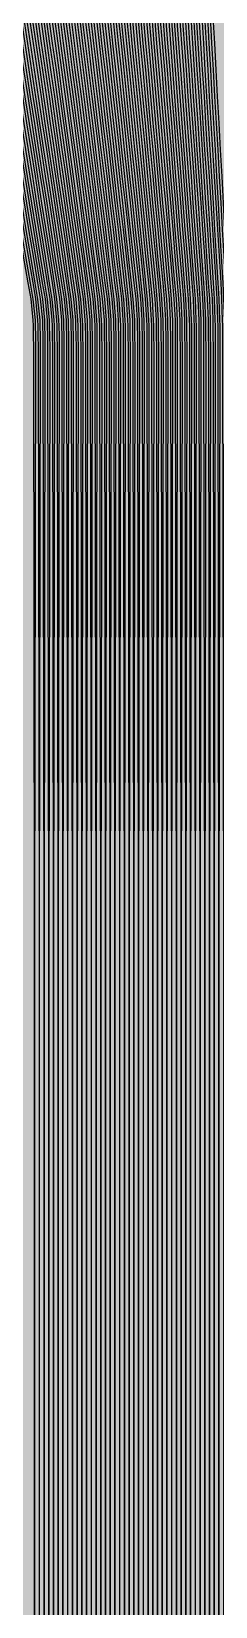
# Model space of a CAD drawing. Header units: metres. Extents: x -7231 to 10969, y -37556 to 1873.
# Drawn here: x 1622 to 1778, y -19786 to -18454 of the extents above; entities that cross this region are included whole.
import ezdxf

# ---------------------------------------------------------------- set-up
doc = ezdxf.new("R2010")
doc.units = ezdxf.units.M
for name, color, linetype in [('Metal1', 4, 'CONTINUOUS'), ('Metal2', 3, 'CONTINUOUS'), ('Polyimide', 7, 'CONTINUOUS')]:
    doc.layers.add(name, color=color, linetype=linetype)

msp = doc.modelspace()

# ---------------------------------------------------------------- hatches: boundary and pattern name
at = {"layer": 'Polyimide'}
msp.add_hatch(color=7, dxfattribs=at).paths.add_polyline_path([(4065.7, -468), (4066.7, -502), (4068.5, -536), (4071.4, -570), (4075.5, -604), (4081, -638), (4088, -672), (4096.5, -706), (4106.6, -740), (4118.3, -774), (4131.6, -808), (4146.5, -842), (4162.9, -876), (4180.7, -910), (4199.8, -944), (4220.2, -978), (4241.7, -1012), (4264.2, -1046), (4287.5, -1080), (4311.5, -1114), (4336, -1148), (4360.9, -1182), (4385.9, -1216), (4410.9, -1250), (4435.7, -1284), (4460.2, -1318), (4484.2, -1352), (4507.5, -1385.9), (4530, -1419.9), (4551.5, -1453.9), (4571.9, -1487.9), (4591.1, -1521.9), (4608.9, -1555.9), (4625.3, -1589.9), (4640.1, -1623.9), (4653.4, -1657.9), (4665.1, -1691.9), (4675.2, -1725.9), (4683.7, -1759.9), (4690.7, -1793.9), (4696.2, -1827.9), (4700.3, -1861.9), (4703.2, -1895.9), (4705.1, -1929.9), (4706.1, -1963.9), (4706.4, -1997.9), (4706.5, -2031.9), (4706.5, -4793), (4710, -4838.4), (4720.2, -4882.7), (4737.1, -4925), (4760.1, -4964.2), (4788.9, -4999.5), (4822.6, -5030), (4860.5, -5055.1), (4901.8, -5074.2), (4901.8, -5074.2), (4970.7, -5105.2), (5034.7, -5145.3), (5092.8, -5193.5), (5143.8, -5249.2), (5186.9, -5311.2), (5221.2, -5378.4), (5246.2, -5449.7), (5261.4, -5523.7), (5266.5, -5599), (5261.4, -5674.3), (5246.2, -5748.3), (5221.2, -5819.6), (5186.9, -5886.8), (5143.8, -5948.8), (5092.8, -6004.5), (5034.7, -6052.7), (4970.7, -6092.8), (4901.8, -6123.8), (4860.5, -6142.9), (4822.6, -6168), (4788.9, -6198.5), (4760.1, -6233.8), (4737.1, -6273), (4720.2, -6315.3), (4710, -6359.6), (4706.5, -6405), (4706.5, -9221.5), (4710, -9266.9), (4720.2, -9311.2), (4737.1, -9353.5), (4760.1, -9392.7), (4788.9, -9428), (4822.6, -9458.5), (4860.5, -9483.6), (4901.8, -9502.7), (4970.7, -9533.7), (5034.7, -9573.8), (5092.8, -9622), (5143.8, -9677.7), (5186.9, -9739.7), (5221.2, -9806.9), (5246.2, -9878.2), (5261.4, -9952.2), (5266.5, -10027.5), (5261.4, -10102.8), (5246.2, -10176.8), (5221.2, -10248.1), (5186.9, -10315.3), (5143.8, -10377.3), (5092.8, -10433), (5034.7, -10481.2), (4970.7, -10521.3), (4901.8, -10552.3), (4860.5, -10571.4), (4822.6, -10596.5), (4788.9, -10627), (4760.1, -10662.3), (4737.1, -10701.5), (4720.2, -10743.8), (4710, -10788.1), (4706.5, -10833.5), (4706.5, -13650), (4710, -13695.4), (4720.2, -13739.7), (4737.1, -13782), (4760.1, -13821.2), (4788.9, -13856.5), (4822.6, -13887), (4860.5, -13912.1), (4901.8, -13931.2), (4970.7, -13962.2), (5034.7, -14002.2), (5092.8, -14050.5), (5143.8, -14106.2), (5186.9, -14168.2), (5221.2, -14235.4), (5246.2, -14306.7), (5261.4, -14380.7), (5266.5, -14456), (5261.4, -14531.3), (5246.2, -14605.3), (5221.2, -14676.5), (5186.9, -14743.8), (5143.8, -14805.8), (5092.8, -14861.5), (5034.7, -14909.7), (4970.7, -14949.8), (4901.8, -14980.8), (4860.5, -14999.9), (4822.6, -15025), (4788.9, -15055.5), (4760.1, -15090.8), (4737.1, -15130), (4720.2, -15172.3), (4710, -15216.6), (4706.5, -15262), (4706.5, -15456), (4720.9, -15750), (4764.1, -16041.3), (4835.7, -16326.8), (4934.9, -16604), (5060.7, -16870.2), (5212.1, -17122.7), (5387.5, -17359.2), (5585.2, -17577.3), (5803.3, -17775), (6039.8, -17950.4), (6292.3, -18101.8), (6558.4, -18227.6), (6835.6, -18326.8), (7121.2, -18398.3), (7412.4, -18441.5), (7706.5, -18456), (9969, -18456), (10047.4, -18459.8), (10125.1, -18471.4), (10201.2, -18490.4), (10275.2, -18516.9), (10346.1, -18550.5), (10413.5, -18590.8), (10476.5, -18637.6), (10534.7, -18690.3), (10587.4, -18748.5), (10634.2, -18811.5), (10674.5, -18878.9), (10708.1, -18949.8), (10734.6, -19023.8), (10753.6, -19099.9), (10765.2, -19177.6), (10769, -19256), (10769, -20895.8), (10730.2, -20951.4), (10694.6, -21009.1), (10662.2, -21068.6), (10633.2, -21129.9), (10607.6, -21192.7), (10585.5, -21256.7), (10566.9, -21322), (10552, -21388.1), (10540.8, -21455), (10533.4, -21522.3), (10529.6, -21590), (10529.6, -21657.8), (10533.4, -21725.5), (10540.8, -21792.9), (10552, -21859.7), (10566.9, -21925.9), (10585.5, -21991.1), (10607.6, -22055.2), (10633.2, -22117.9), (10662.2, -22179.2), (10694.6, -22238.7), (10730.2, -22296.4), (10769, -22352), (10769, -32454.2), (10728.7, -32510.5), (10691.7, -32568.9), (10658, -32629.3), (10627.8, -32691.6), (10601.2, -32755.4), (10578.2, -32820.7), (10558.9, -32887.1), (10543.4, -32954.5), (10531.8, -33022.7), (10524, -33091.4), (10520.1, -33160.5), (10520.1, -33229.7), (10524, -33298.8), (10531.8, -33367.5), (10543.4, -33435.7), (10558.9, -33503.1), (10578.2, -33569.5), (10601.2, -33634.8), (10627.8, -33698.6), (10658, -33760.8), (10691.7, -33821.3), (10728.7, -33879.7), (10769, -33936), (10769, -36556), (10765.2, -36634.4), (10753.6, -36712.1), (10734.6, -36788.2), (10708.1, -36862.1), (10674.5, -36933.1), (10634.2, -37000.5), (10587.4, -37063.5), (10534.7, -37121.7), (10476.5, -37174.4), (10413.5, -37221.2), (10346.1, -37261.5), (10275.2, -37295.1), (10201.2, -37321.6), (10125.1, -37340.6), (10047.4, -37352.1), (9969, -37356), (-6231, -37356), (-6309.4, -37352.1), (-6387.1, -37340.6), (-6463.2, -37321.6), (-6537.2, -37295.1), (-6608.1, -37261.5), (-6675.5, -37221.2), (-6738.5, -37174.4), (-6796.7, -37121.7), (-6849.4, -37063.5), (-6896.2, -37000.5), (-6936.5, -36933.1), (-6970.1, -36862.1), (-6996.6, -36788.2), (-7015.6, -36712.1), (-7027.2, -36634.4), (-7031, -36556), (-7031, -33936), (-6990.7, -33879.8), (-6953.7, -33821.3), (-6920, -33760.9), (-6889.8, -33698.6), (-6863.2, -33634.8), (-6840.2, -33569.5), (-6820.9, -33503.1), (-6805.4, -33435.7), (-6793.7, -33367.5), (-6785.9, -33298.8), (-6782, -33229.7), (-6782, -33160.5), (-6785.9, -33091.4), (-6793.7, -33022.7), (-6805.4, -32954.5), (-6820.9, -32887.1), (-6840.2, -32820.6), (-6863.2, -32755.4), (-6889.8, -32691.5), (-6920, -32629.3), (-6953.7, -32568.9), (-6990.7, -32510.4), (-7031, -32454.2), (-7031, -22364.8), (-6990.7, -22308.6), (-6953.7, -22250.1), (-6920, -22189.7), (-6889.8, -22127.5), (-6863.2, -22063.6), (-6840.2, -21998.4), (-6820.9, -21931.9), (-6805.4, -21864.5), (-6793.7, -21796.3), (-6785.9, -21727.6), (-6782, -21658.5), (-6782, -21589.3), (-6785.9, -21520.3), (-6793.7, -21451.5), (-6805.4, -21383.3), (-6820.9, -21315.9), (-6840.2, -21249.5), (-6863.2, -21184.2), (-6889.8, -21120.4), (-6920, -21058.1), (-6953.7, -20997.7), (-6990.7, -20939.3), (-7031, -20883), (-7031, -19256), (-7027.2, -19177.6), (-7015.6, -19099.9), (-6996.6, -19023.8), (-6970.1, -18949.8), (-6936.5, -18878.9), (-6896.2, -18811.5), (-6849.4, -18748.5), (-6796.7, -18690.3), (-6738.5, -18637.6), (-6675.5, -18590.8), (-6608.1, -18550.5), (-6537.2, -18516.9), (-6463.2, -18490.4), (-6387.1, -18471.4), (-6309.4, -18459.8), (-6231, -18456), (-3968.5, -18456), (-3674.4, -18441.5), (-3383.2, -18398.3), (-3097.6, -18326.8), (-2820.4, -18227.6), (-2554.3, -18101.8), (-2301.8, -17950.4), (-2065.3, -17775), (-1847.2, -17577.3), (-1649.5, -17359.2), (-1474.1, -17122.7), (-1322.7, -16870.2), (-1196.9, -16604), (-1097.7, -16326.8), (-1026.1, -16041.3), (-982.9, -15750), (-968.5, -15456), (-968.5, -15262), (-972, -15216.6), (-982.2, -15172.3), (-999.1, -15130), (-1022.1, -15090.8), (-1050.9, -15055.5), (-1084.6, -15025), (-1122.5, -14999.9), (-1163.8, -14980.8), (-1232.7, -14949.8), (-1296.7, -14909.7), (-1354.8, -14861.5), (-1405.8, -14805.8), (-1448.9, -14743.8), (-1483.2, -14676.5), (-1508.2, -14605.3), (-1523.4, -14531.3), (-1528.5, -14456), (-1523.4, -14380.7), (-1508.2, -14306.7), (-1483.2, -14235.4), (-1448.9, -14168.2), (-1405.8, -14106.2), (-1354.8, -14050.5), (-1296.7, -14002.2), (-1232.7, -13962.2), (-1163.8, -13931.2), (-1122.5, -13912.1), (-1084.6, -13887), (-1050.9, -13856.5), (-1022.1, -13821.2), (-999.1, -13782), (-982.2, -13739.7), (-972, -13695.4), (-968.5, -13650), (-968.5, -12309.6), (-972, -12264.3), (-982.2, -12219.9), (-999.1, -12177.7), (-1022.1, -12138.5), (-1050.9, -12103.2), (-1084.6, -12072.6), (-1122.5, -12047.5), (-1163.8, -12028.5), (-1232.7, -11997.4), (-1296.7, -11957.4), (-1354.8, -11909.1), (-1405.8, -11853.5), (-1448.9, -11791.5), (-1483.2, -11724.2), (-1508.2, -11653), (-1523.4, -11579), (-1528.5, -11503.7), (-1523.4, -11428.3), (-1508.2, -11354.4), (-1483.2, -11283.1), (-1448.9, -11215.9), (-1405.8, -11153.8), (-1354.8, -11098.2), (-1296.7, -11049.9), (-1232.7, -11009.9), (-1163.8, -10978.8), (-1122.5, -10959.8), (-1084.6, -10934.7), (-1050.9, -10904.1), (-1022.1, -10868.9), (-999.1, -10829.6), (-982.2, -10787.4), (-972, -10743), (-968.5, -10697.7), (-968.5, -9357.3), (-972, -9311.9), (-982.2, -9267.6), (-999.1, -9225.4), (-1022.1, -9186.1), (-1050.9, -9150.8), (-1084.6, -9120.3), (-1122.5, -9095.2), (-1163.8, -9076.2), (-1163.8, -9076.2), (-1232.7, -9045.1), (-1296.7, -9005.1), (-1354.8, -8956.8), (-1405.8, -8901.1), (-1448.9, -8839.1), (-1483.2, -8771.9), (-1508.2, -8700.6), (-1523.4, -8626.7), (-1528.5, -8551.3), (-1523.4, -8476), (-1508.2, -8402), (-1483.2, -8330.8), (-1448.9, -8263.5), (-1405.8, -8201.5), (-1354.8, -8145.9), (-1296.7, -8097.6), (-1232.7, -8057.6), (-1163.8, -8026.5), (-1163.8, -8026.5), (-1122.5, -8007.4), (-1084.6, -7982.4), (-1050.9, -7951.8), (-1022.1, -7916.5), (-999.1, -7877.3), (-982.2, -7835), (-972, -7790.7), (-968.5, -7745.4), (-968.5, -6405), (-972, -6359.6), (-982.2, -6315.3), (-999.1, -6273), (-1022.1, -6233.8), (-1050.9, -6198.5), (-1084.6, -6168), (-1122.5, -6142.9), (-1163.8, -6123.8), (-1163.8, -6123.8), (-1232.7, -6092.8), (-1296.7, -6052.7), (-1354.8, -6004.5), (-1405.8, -5948.8), (-1448.9, -5886.8), (-1483.2, -5819.6), (-1508.2, -5748.3), (-1523.4, -5674.3), (-1528.5, -5599), (-1523.4, -5523.7), (-1508.2, -5449.7), (-1483.2, -5378.4), (-1448.9, -5311.2), (-1405.8, -5249.2), (-1354.8, -5193.5), (-1296.7, -5145.3), (-1232.7, -5105.2), (-1163.8, -5074.2), (-1163.8, -5074.2), (-1122.5, -5055.1), (-1084.6, -5030), (-1050.9, -4999.5), (-1022.1, -4964.2), (-999.1, -4925), (-982.2, -4882.7), (-972, -4838.4), (-968.5, -4793), (-968.5, -2031.9), (-968.4, -1997.9), (-968.1, -1963.9), (-967.1, -1929.9), (-965.2, -1895.9), (-962.2, -1861.9), (-958, -1827.9), (-952.4, -1793.9), (-945.3, -1759.9), (-936.6, -1725.9), (-926.4, -1691.9), (-914.4, -1657.9), (-900.9, -1623.9), (-885.7, -1589.9), (-869.1, -1555.9), (-850.9, -1521.9), (-831.4, -1487.9), (-810.6, -1453.9), (-788.7, -1419.9), (-765.8, -1385.9), (-742.1, -1352), (-717.6, -1318), (-692.7, -1284), (-667.4, -1250), (-641.9, -1216), (-616.4, -1182), (-591.1, -1148), (-566.1, -1114), (-541.7, -1080), (-517.9, -1046), (-495, -1012), (-473.1, -978), (-452.4, -944), (-432.8, -910), (-414.7, -876), (-398, -842), (-382.9, -808), (-369.3, -774), (-357.4, -740), (-347.1, -706), (-338.4, -672), (-331.3, -638), (-325.7, -604), (-321.5, -570), (-318.6, -536), (-316.7, -502), (-315.7, -468), (-315.3, -434), (-315.2, -400), (-315.2, 401), (-315.2, 451), (-315.2, 1644), (-270.2, 1644), (-270, 1637.1), (-269.4, 1630.3), (-268.2, 1623.5), (-266.7, 1616.8), (-264.7, 1610.2), (-262.3, 1603.8), (-259.4, 1597.6), (-256.2, 1591.5), (-252.6, 1585.7), (-248.6, 1580.1), (-244.2, 1574.8), (-239.5, 1569.8), (-234.5, 1565.1), (-229.2, 1560.7), (-223.6, 1556.7), (-217.8, 1553.1), (-211.7, 1549.8), (-205.4, 1547), (-199, 1544.6), (-192.4, 1542.6), (-185.7, 1541), (-179, 1539.9), (-172.1, 1539.2), (-165.2, 1539), (-158.4, 1539.2), (-151.5, 1539.9), (-144.8, 1541), (-138.1, 1542.6), (-131.5, 1544.6), (-125.1, 1547), (-118.8, 1549.8), (-112.8, 1553.1), (-106.9, 1556.7), (-101.3, 1560.7), (-96, 1565.1), (-91, 1569.8), (-86.3, 1574.8), (-81.9, 1580.1), (-77.9, 1585.7), (-74.3, 1591.5), (-71.1, 1597.6), (-68.2, 1603.8), (-65.8, 1610.2), (-63.8, 1616.8), (-62.3, 1623.5), (-61.1, 1630.3), (-60.5, 1637.1), (-60.2, 1644), (1853, 1644), (1853, 1573), (3815.2, 1573), (3815.5, 1579.5), (3816.1, 1586.1), (3817.2, 1592.5), (3818.7, 1598.9), (3820.6, 1605.1), (3822.9, 1611.3), (3825.6, 1617.2), (3828.6, 1623), (3832.1, 1628.6), (3835.9, 1633.9), (3840.1, 1638.9), (3844.5, 1643.7), (3849.3, 1648.2), (3854.4, 1652.3), (3859.7, 1656.1), (3865.2, 1659.6), (3871, 1662.7), (3877, 1665.4), (3883.1, 1667.7), (3889.4, 1669.6), (3895.7, 1671.1), (3902.2, 1672.1), (3908.7, 1672.8), (3915.2, 1673), (3921.8, 1672.8), (3928.3, 1672.1), (3934.8, 1671.1), (3941.1, 1669.6), (3947.4, 1667.7), (3953.5, 1665.4), (3959.5, 1662.7), (3965.2, 1659.6), (3970.8, 1656.1), (3976.1, 1652.3), (3981.2, 1648.2), (3986, 1643.7), (3990.4, 1638.9), (3994.6, 1633.9), (3998.4, 1628.6), (4001.9, 1623), (4004.9, 1617.2), (4007.6, 1611.3), (4009.9, 1605.1), (4011.8, 1598.9), (4013.3, 1592.5), (4014.4, 1586.1), (4015, 1579.5), (4015.2, 1573), (4065.2, 1573), (4065.2, 451), (4065.2, 401), (4065.2, -400), (4065.3, -434), (4065.7, -468)])

# ---------------------------------------------------------------- linework, layer by layer
at = {"layer": 'Metal1'}
for points in [[(1580.2, -18441.8), (1584.1, -18464.3), (1588, -18486.8), (1591.9, -18509.3), (1595.9, -18531.8), (1599.8, -18554.3), (1603.7, -18576.8), (1607.6, -18599.3), (1611.5, -18621.8), (1615.4, -18644.3), (1619.3, -18666.8), (1621.7, -18680.4), (1623.5, -18698.4), (1623.7, -18702.9), (1623.8, -18711.9), (1624, -18720.9), (1624.7, -19211.9), (1624.7, -35959.7)], [(1629.2, -35966.3), (1629.2, -19211.9), (1630, -18721), (1629.9, -18712), (1629.7, -18703), (1629.6, -18698.5), (1627.8, -18680.7), (1625.5, -18667.1), (1621.7, -18644.6), (1617.9, -18622.1), (1614.1, -18599.6), (1610.4, -18577.1), (1606.6, -18554.6), (1602.8, -18532.1), (1599, -18509.6), (1595.2, -18487.1), (1591.5, -18464.6), (1587.7, -18442.1)], [(1589.6, -18441.8), (1593.4, -18464.3), (1597.2, -18486.8), (1601, -18509.3), (1604.8, -18531.8), (1608.6, -18554.3), (1612.3, -18576.8), (1616.1, -18599.3), (1619.9, -18621.8), (1623.7, -18644.3), (1627.5, -18666.8), (1629.8, -18680.4), (1631.6, -18698.4), (1631.7, -18702.9), (1631.9, -18711.9), (1632, -18720.9), (1632.7, -19211.9), (1632.7, -35967.7)], [(1637.2, -35974.3), (1637.2, -19211.9), (1638, -18721), (1637.9, -18712), (1637.7, -18703), (1637.6, -18698.5), (1635.9, -18680.7), (1633.6, -18667.1), (1630, -18644.6), (1626.3, -18622.1), (1622.7, -18599.6), (1619, -18577.1), (1615.4, -18554.6), (1611.7, -18532.1), (1608.1, -18509.6), (1604.4, -18487.1), (1600.7, -18464.6), (1597.1, -18442.1)], [(1599.1, -18441.8), (1602.7, -18464.3), (1606.4, -18486.8), (1610, -18509.3), (1613.7, -18531.8), (1617.3, -18554.3), (1621, -18576.8), (1624.7, -18599.3), (1628.3, -18621.8), (1632, -18644.3), (1635.6, -18666.8), (1637.8, -18680.4), (1639.6, -18698.4), (1639.7, -18702.9), (1639.9, -18711.9), (1640, -18720.9), (1640.7, -19211.9), (1640.7, -35975.7)], [(1645.2, -35982.3), (1645.2, -19211.9), (1646, -18721), (1645.9, -18712), (1645.7, -18703), (1645.6, -18698.5), (1643.9, -18680.7), (1641.8, -18667.1), (1638.3, -18644.6), (1634.7, -18622.1), (1631.2, -18599.6), (1627.7, -18577.1), (1624.2, -18554.6), (1620.6, -18532.1), (1617.1, -18509.6), (1613.6, -18487.1), (1610, -18464.6), (1606.5, -18442.1)], [(1608.5, -18441.8), (1612, -18464.3), (1615.5, -18486.8), (1619.1, -18509.3), (1622.6, -18531.8), (1626.1, -18554.3), (1629.7, -18576.8), (1633.2, -18599.3), (1636.7, -18621.8), (1640.2, -18644.3), (1643.8, -18666.8), (1645.9, -18680.4), (1647.6, -18698.4), (1647.7, -18702.9), (1647.9, -18711.9), (1648, -18720.9), (1648.7, -19211.9), (1648.7, -35983.7)], [(1653.2, -35990.3), (1653.2, -19211.9), (1654, -18721), (1653.9, -18712), (1653.7, -18703), (1653.6, -18698.5), (1652, -18680.7), (1649.9, -18667.1), (1646.5, -18644.6), (1643.1, -18622.1), (1639.7, -18599.6), (1636.3, -18577.1), (1632.9, -18554.6), (1629.5, -18532.1), (1626.1, -18509.6), (1622.7, -18487.1), (1619.3, -18464.6), (1615.9, -18442.1)], [(1617.9, -18441.8), (1621.3, -18464.3), (1624.7, -18486.8), (1628.1, -18509.3), (1631.5, -18531.8), (1634.9, -18554.3), (1638.3, -18576.8), (1641.7, -18599.3), (1645.1, -18621.8), (1648.5, -18644.3), (1651.9, -18666.8), (1654, -18680.4), (1655.6, -18698.4), (1655.7, -18702.9), (1655.9, -18711.9), (1656, -18720.9), (1656.7, -19211.9), (1656.7, -35991.7)], [(1661.2, -35998.3), (1661.2, -19211.9), (1662, -18721), (1661.9, -18712), (1661.7, -18703), (1661.6, -18698.5), (1660.1, -18680.7), (1658.1, -18667.1), (1654.8, -18644.6), (1651.6, -18622.1), (1648.3, -18599.6), (1645, -18577.1), (1641.7, -18554.6), (1638.5, -18532.1), (1635.2, -18509.6), (1631.9, -18487.1), (1628.6, -18464.6), (1625.4, -18442.1)], [(1627.3, -18441.8), (1630.6, -18464.3), (1633.9, -18486.8), (1637.2, -18509.3), (1640.4, -18531.8), (1643.7, -18554.3), (1647, -18576.8), (1650.3, -18599.3), (1653.5, -18621.8), (1656.8, -18644.3), (1660.1, -18666.8), (1662.1, -18680.4), (1663.6, -18698.4), (1663.7, -18702.9), (1663.9, -18711.9), (1664, -18720.9), (1664.7, -19211.9), (1664.7, -35999.7)], [(1669.2, -36006.3), (1669.2, -19211.9), (1670, -18721), (1669.9, -18712), (1669.8, -18703), (1669.6, -18698.5), (1668.1, -18680.6), (1666.2, -18667.1), (1663.1, -18644.6), (1660, -18622.1), (1656.8, -18599.6), (1653.7, -18577.1), (1650.5, -18554.6), (1647.4, -18532.1), (1644.2, -18509.6), (1641.1, -18487.1), (1637.9, -18464.6), (1634.8, -18442.1)], [(1636.8, -18441.8), (1639.9, -18464.3), (1643.1, -18486.8), (1646.2, -18509.3), (1649.4, -18531.8), (1652.5, -18554.3), (1655.6, -18576.8), (1658.8, -18599.3), (1661.9, -18621.8), (1665.1, -18644.3), (1668.2, -18666.8), (1670.1, -18680.4), (1671.6, -18698.4), (1671.8, -18702.9), (1671.9, -18711.9), (1672, -18720.9), (1672.7, -19211.9), (1672.7, -36007.7)], [(1677.2, -36014.3), (1677.2, -19211.9), (1678, -18721), (1677.9, -18712), (1677.8, -18703), (1677.6, -18698.5), (1676.2, -18680.6), (1674.4, -18667.1), (1671.4, -18644.6), (1668.4, -18622.1), (1665.3, -18599.6), (1662.3, -18577.1), (1659.3, -18554.6), (1656.3, -18532.1), (1653.3, -18509.6), (1650.2, -18487.1), (1647.2, -18464.6), (1644.2, -18442.1)], [(1646.2, -18441.8), (1649.2, -18464.3), (1652.2, -18486.8), (1655.2, -18509.3), (1658.3, -18531.8), (1661.3, -18554.3), (1664.3, -18576.8), (1667.3, -18599.3), (1670.3, -18621.8), (1673.4, -18644.3), (1676.4, -18666.8), (1678.2, -18680.4), (1679.6, -18698.4), (1679.8, -18702.9), (1679.9, -18711.9), (1680, -18720.9), (1680.7, -19211.9), (1680.7, -36015.7)], [(1685.2, -36022.3), (1685.2, -19211.9), (1686, -18721), (1685.9, -18712), (1685.8, -18703), (1685.7, -18698.5), (1684.3, -18680.6), (1682.6, -18667.1), (1679.7, -18644.6), (1676.8, -18622.1), (1673.9, -18599.6), (1671, -18577.1), (1668.1, -18554.6), (1665.2, -18532.1), (1662.3, -18509.6), (1659.4, -18487.1), (1656.5, -18464.6), (1653.6, -18442.1)], [(1655.6, -18441.8), (1658.5, -18464.3), (1661.4, -18486.8), (1664.3, -18509.3), (1667.2, -18531.8), (1670.1, -18554.3), (1673, -18576.8), (1675.9, -18599.3), (1678.8, -18621.8), (1681.6, -18644.3), (1684.5, -18666.8), (1686.3, -18680.4), (1687.7, -18698.4), (1687.8, -18702.9), (1687.9, -18711.9), (1688, -18720.9), (1688.7, -19211.9), (1688.7, -36023.7)], [(1693.2, -36030.3), (1693.2, -19211.9), (1694, -18721), (1693.9, -18712), (1693.8, -18703), (1693.7, -18698.5), (1692.4, -18680.6), (1690.7, -18667.1), (1687.9, -18644.6), (1685.2, -18622.1), (1682.4, -18599.6), (1679.6, -18577.1), (1676.9, -18554.6), (1674.1, -18532.1), (1671.3, -18509.6), (1668.6, -18487.1), (1665.8, -18464.6), (1663.1, -18442.1)], [(1665, -18441.8), (1667.8, -18464.3), (1670.6, -18486.8), (1673.3, -18509.3), (1676.1, -18531.8), (1678.9, -18554.3), (1681.6, -18576.8), (1684.4, -18599.3), (1687.2, -18621.8), (1689.9, -18644.3), (1692.7, -18666.8), (1694.4, -18680.4), (1695.7, -18698.4), (1695.8, -18702.9), (1695.9, -18711.9), (1696, -18720.9), (1696.7, -19211.9), (1696.7, -36031.7)], [(1701.2, -36038.3), (1701.2, -19211.9), (1702, -18721), (1701.9, -18712), (1701.8, -18703), (1701.7, -18698.5), (1700.4, -18680.6), (1698.9, -18667.1), (1696.2, -18644.6), (1693.6, -18622.1), (1690.9, -18599.6), (1688.3, -18577.1), (1685.7, -18554.6), (1683, -18532.1), (1680.4, -18509.6), (1677.8, -18487.1), (1675.1, -18464.6), (1672.5, -18442.1)], [(1674.5, -18441.8), (1677.1, -18464.3), (1679.7, -18486.8), (1682.4, -18509.3), (1685, -18531.8), (1687.7, -18554.3), (1690.3, -18576.8), (1692.9, -18599.3), (1695.6, -18621.8), (1698.2, -18644.3), (1700.8, -18666.8), (1702.4, -18680.4), (1703.7, -18698.4), (1703.8, -18702.9), (1703.9, -18711.9), (1704, -18720.9), (1704.7, -19211.9), (1704.7, -36039.7)], [(1709.2, -36046.3), (1709.2, -19211.9), (1710, -18721), (1709.9, -18712), (1709.8, -18703), (1709.7, -18698.5), (1708.5, -18680.6), (1707, -18667.1), (1704.5, -18644.6), (1702, -18622.1), (1699.5, -18599.6), (1697, -18577.1), (1694.5, -18554.6), (1691.9, -18532.1), (1689.4, -18509.6), (1686.9, -18487.1), (1684.4, -18464.6), (1681.9, -18442.1)], [(1683.9, -18441.8), (1686.4, -18464.3), (1688.9, -18486.8), (1691.4, -18509.3), (1693.9, -18531.8), (1696.4, -18554.3), (1698.9, -18576.8), (1701.5, -18599.3), (1704, -18621.8), (1706.5, -18644.3), (1709, -18666.8), (1710.5, -18680.4), (1711.7, -18698.4), (1711.8, -18702.9), (1711.9, -18711.9), (1712, -18720.9), (1712.7, -19211.9), (1712.7, -36047.7)], [(1717.2, -36054.3), (1717.2, -19211.9), (1718, -18721), (1717.9, -18712), (1717.8, -18703), (1717.7, -18698.5), (1716.6, -18680.6), (1715.2, -18667.1), (1712.8, -18644.6), (1710.4, -18622), (1708, -18599.5), (1705.6, -18577), (1703.2, -18554.5), (1700.9, -18532), (1698.5, -18509.5), (1696.1, -18487), (1693.7, -18464.5), (1691.3, -18442)], [(1693.3, -18441.8), (1695.7, -18464.3), (1698.1, -18486.8), (1700.5, -18509.3), (1702.8, -18531.8), (1705.2, -18554.3), (1707.6, -18576.8), (1710, -18599.3), (1712.4, -18621.8), (1714.8, -18644.3), (1717.1, -18666.8), (1718.6, -18680.4), (1719.7, -18698.4), (1719.8, -18702.9), (1719.9, -18711.9), (1720, -18720.9), (1720.7, -19211.9), (1720.7, -36055.7)], [(1725.2, -36062.3), (1725.2, -19211.9), (1726, -18721), (1725.9, -18712), (1725.8, -18703), (1725.7, -18698.5), (1724.7, -18680.6), (1723.3, -18667), (1721.1, -18644.5), (1718.8, -18622), (1716.5, -18599.5), (1714.3, -18577), (1712, -18554.5), (1709.8, -18532), (1707.5, -18509.5), (1705.3, -18487), (1703, -18464.5), (1700.7, -18442)], [(1702.7, -18441.8), (1705, -18464.3), (1707.2, -18486.8), (1709.5, -18509.3), (1711.8, -18531.8), (1714, -18554.3), (1716.3, -18576.8), (1718.5, -18599.3), (1720.8, -18621.8), (1723, -18644.3), (1725.3, -18666.8), (1726.7, -18680.4), (1727.7, -18698.4), (1727.8, -18702.9), (1727.9, -18711.9), (1728, -18720.9), (1728.7, -19211.9), (1728.7, -36063.7)], [(1733.2, -36070.3), (1733.2, -19211.9), (1734, -18721), (1733.9, -18712), (1733.8, -18703), (1733.8, -18698.5), (1732.7, -18680.6), (1731.5, -18667), (1729.3, -18644.5), (1727.2, -18622), (1725.1, -18599.5), (1722.9, -18577), (1720.8, -18554.5), (1718.7, -18532), (1716.6, -18509.5), (1714.4, -18487), (1712.3, -18464.5), (1710.2, -18442)], [(1712.2, -18441.8), (1714.3, -18464.3), (1716.4, -18486.8), (1718.5, -18509.3), (1720.7, -18531.8), (1722.8, -18554.3), (1724.9, -18576.8), (1727.1, -18599.3), (1729.2, -18621.9), (1731.3, -18644.4), (1733.5, -18666.9), (1734.7, -18680.4), (1735.8, -18698.4), (1735.8, -18702.9), (1735.9, -18711.9), (1736, -18720.9), (1736.7, -19211.9), (1736.7, -36071.7)], [(1741.2, -36078.3), (1741.2, -19211.9), (1742, -18721), (1741.9, -18712), (1741.8, -18703), (1741.8, -18698.5), (1740.8, -18680.6), (1739.6, -18667), (1737.6, -18644.5), (1735.6, -18622), (1733.6, -18599.5), (1731.6, -18577), (1729.6, -18554.5), (1727.6, -18532), (1725.6, -18509.5), (1723.6, -18487), (1721.6, -18464.5), (1719.6, -18442)], [(1721.6, -18441.9), (1723.6, -18464.4), (1725.6, -18486.9), (1727.6, -18509.4), (1729.6, -18531.9), (1731.6, -18554.4), (1733.6, -18576.9), (1735.6, -18599.4), (1737.6, -18621.9), (1739.6, -18644.4), (1741.6, -18666.9), (1742.8, -18680.4), (1743.8, -18698.4), (1743.8, -18702.9), (1743.9, -18711.9), (1744, -18720.9), (1744.7, -19211.9), (1744.7, -36079.7)], [(1749.2, -36086.3), (1749.2, -19211.9), (1750, -18721), (1749.9, -18712), (1749.9, -18703), (1749.8, -18698.5), (1748.9, -18680.5), (1747.8, -18667), (1745.9, -18644.5), (1744, -18622), (1742.1, -18599.5), (1740.3, -18577), (1738.4, -18554.5), (1736.5, -18532), (1734.6, -18509.5), (1732.8, -18487), (1730.9, -18464.5), (1729, -18442)], [(1731, -18441.9), (1732.9, -18464.4), (1734.8, -18486.9), (1736.6, -18509.4), (1738.5, -18531.9), (1740.4, -18554.4), (1742.3, -18576.9), (1744.1, -18599.4), (1746, -18621.9), (1747.9, -18644.4), (1749.8, -18666.9), (1750.9, -18680.4), (1751.8, -18698.4), (1751.9, -18702.9), (1751.9, -18711.9), (1752, -18720.9), (1752.7, -19211.9), (1752.7, -36087.7)], [(1757.2, -36094.3), (1757.2, -19211.9), (1758, -18721), (1757.9, -18712), (1757.9, -18703), (1757.8, -18698.5), (1757, -18680.5), (1755.9, -18667), (1754.2, -18644.5), (1752.4, -18622), (1750.7, -18599.5), (1748.9, -18577), (1747.2, -18554.5), (1745.4, -18532), (1743.7, -18509.5), (1741.9, -18487), (1740.2, -18464.5), (1738.4, -18442)], [(1740.4, -18441.9), (1742.2, -18464.4), (1743.9, -18486.9), (1745.7, -18509.4), (1747.4, -18531.9), (1749.2, -18554.4), (1750.9, -18576.9), (1752.7, -18599.4), (1754.4, -18621.9), (1756.2, -18644.4), (1757.9, -18666.9), (1759, -18680.4), (1759.8, -18698.4), (1759.9, -18702.9), (1759.9, -18711.9), (1760, -18720.9), (1760.7, -19211.9), (1760.7, -36095.7)], [(1765.2, -36102.3), (1765.2, -19211.9), (1766, -18721), (1765.9, -18712), (1765.9, -18703), (1765.8, -18698.5), (1765, -18680.5), (1764.1, -18667), (1762.4, -18644.5), (1760.8, -18622), (1759.2, -18599.5), (1757.6, -18577), (1756, -18554.5), (1754.3, -18532), (1752.7, -18509.5), (1751.1, -18487), (1749.5, -18464.5), (1747.9, -18442)], [(1749.9, -18441.9), (1751.5, -18464.4), (1753.1, -18486.9), (1754.7, -18509.4), (1756.3, -18531.9), (1758, -18554.4), (1759.6, -18576.9), (1761.2, -18599.4), (1762.8, -18621.9), (1764.4, -18644.4), (1766.1, -18666.9), (1767, -18680.4), (1767.8, -18698.4), (1767.9, -18702.9), (1767.9, -18711.9), (1768, -18720.9), (1768.7, -19211.9), (1768.7, -36103.7)], [(1773.2, -36110.3), (1773.2, -19211.9), (1774, -18721), (1773.9, -18712), (1773.9, -18703), (1773.8, -18698.5), (1773.1, -18680.5), (1772.2, -18667), (1770.7, -18644.5), (1769.2, -18622), (1767.7, -18599.5), (1766.2, -18577), (1764.7, -18554.5), (1763.3, -18532), (1761.8, -18509.5), (1760.3, -18487), (1758.8, -18464.5), (1757.3, -18442)], [(1759.3, -18441.9), (1760.8, -18464.4), (1762.3, -18486.9), (1763.8, -18509.4), (1765.2, -18531.9), (1766.7, -18554.4), (1768.2, -18576.9), (1769.7, -18599.4), (1771.2, -18621.9), (1772.7, -18644.4), (1774.2, -18666.9), (1775.1, -18680.4), (1775.8, -18698.4), (1775.9, -18702.9), (1775.9, -18711.9), (1776, -18720.9), (1776.7, -19211.9), (1776.7, -36111.7)], [(1781.2, -36118.3), (1781.2, -19211.9), (1782, -18721), (1781.9, -18712), (1781.9, -18703), (1781.8, -18698.5), (1781.2, -18680.5), (1780.4, -18667), (1779, -18644.5), (1777.6, -18622), (1776.3, -18599.5), (1774.9, -18577), (1773.5, -18554.5), (1772.2, -18532), (1770.8, -18509.5), (1769.4, -18487), (1768.1, -18464.5), (1766.7, -18442)], [(1768.7, -18441.9), (1770.1, -18464.4), (1771.4, -18486.9), (1772.8, -18509.4), (1774.2, -18531.9), (1775.5, -18554.4), (1776.9, -18576.9), (1778.3, -18599.4), (1779.6, -18621.9), (1781, -18644.4), (1782.4, -18666.9), (1783.2, -18680.4), (1783.8, -18698.4), (1783.9, -18702.9), (1783.9, -18711.9), (1784, -18720.9), (1784.7, -19211.9), (1784.7, -36119.7)], [(1789.2, -36126.3), (1789.2, -19211.9), (1790, -18721), (1790, -18712), (1789.9, -18703), (1789.9, -18698.5), (1789.3, -18680.5), (1788.5, -18667), (1787.3, -18644.5), (1786, -18622), (1784.8, -18599.5), (1783.6, -18577), (1782.3, -18554.5), (1781.1, -18532), (1779.8, -18509.5), (1778.6, -18487), (1777.4, -18464.5), (1776.1, -18442)]]:
    msp.add_lwpolyline(points, dxfattribs=at)
at = {"layer": 'Metal2'}
for points in [[(1625.2, -35962.3), (1625.2, -19211.9), (1626, -18721), (1625.9, -18712), (1625.7, -18703), (1625.6, -18698.5), (1623.7, -18680.7), (1621.4, -18667.1), (1617.6, -18644.6), (1613.7, -18622.1), (1609.9, -18599.6), (1606, -18577.1), (1602.2, -18554.6), (1598.3, -18532.1), (1594.5, -18509.6), (1590.7, -18487.1), (1586.8, -18464.6), (1583, -18442.1)], [(1584.9, -18441.8), (1588.8, -18464.3), (1592.6, -18486.8), (1596.5, -18509.3), (1600.3, -18531.8), (1604.2, -18554.3), (1608, -18576.8), (1611.9, -18599.3), (1615.7, -18621.8), (1619.5, -18644.3), (1623.4, -18666.8), (1625.7, -18680.4), (1627.5, -18698.4), (1627.7, -18702.9), (1627.8, -18711.9), (1628, -18720.9), (1628.7, -19211.9), (1628.7, -35963.7)], [(1633.2, -35970.3), (1633.2, -19211.9), (1634, -18721), (1633.9, -18712), (1633.7, -18703), (1633.6, -18698.5), (1631.8, -18680.7), (1629.6, -18667.1), (1625.9, -18644.6), (1622.1, -18622.1), (1618.4, -18599.6), (1614.7, -18577.1), (1611, -18554.6), (1607.3, -18532.1), (1603.5, -18509.6), (1599.8, -18487.1), (1596.1, -18464.6), (1592.4, -18442.1)], [(1594.4, -18441.8), (1598.1, -18464.3), (1601.8, -18486.8), (1605.5, -18509.3), (1609.2, -18531.8), (1612.9, -18554.3), (1616.7, -18576.8), (1620.4, -18599.3), (1624.1, -18621.8), (1627.8, -18644.3), (1631.5, -18666.8), (1633.8, -18680.4), (1635.6, -18698.4), (1635.7, -18702.9), (1635.9, -18711.9), (1636, -18720.9), (1636.7, -19211.9), (1636.7, -35971.7)], [(1641.2, -35978.3), (1641.2, -19211.9), (1642, -18721), (1641.9, -18712), (1641.7, -18703), (1641.6, -18698.5), (1639.9, -18680.7), (1637.7, -18667.1), (1634.1, -18644.6), (1630.5, -18622.1), (1626.9, -18599.6), (1623.4, -18577.1), (1619.8, -18554.6), (1616.2, -18532.1), (1612.6, -18509.6), (1609, -18487.1), (1605.4, -18464.6), (1601.8, -18442.1)], [(1603.8, -18441.8), (1607.4, -18464.3), (1611, -18486.8), (1614.6, -18509.3), (1618.1, -18531.8), (1621.7, -18554.3), (1625.3, -18576.8), (1628.9, -18599.3), (1632.5, -18621.8), (1636.1, -18644.3), (1639.7, -18666.8), (1641.9, -18680.4), (1643.6, -18698.4), (1643.7, -18702.9), (1643.9, -18711.9), (1644, -18720.9), (1644.7, -19211.9), (1644.7, -35979.7)], [(1649.2, -35986.3), (1649.2, -19211.9), (1650, -18721), (1649.9, -18712), (1649.7, -18703), (1649.6, -18698.5), (1648, -18680.7), (1645.9, -18667.1), (1642.4, -18644.6), (1638.9, -18622.1), (1635.5, -18599.6), (1632, -18577.1), (1628.5, -18554.6), (1625.1, -18532.1), (1621.6, -18509.6), (1618.2, -18487.1), (1614.7, -18464.6), (1611.2, -18442.1)], [(1613.2, -18441.8), (1616.7, -18464.3), (1620.1, -18486.8), (1623.6, -18509.3), (1627.1, -18531.8), (1630.5, -18554.3), (1634, -18576.8), (1637.5, -18599.3), (1640.9, -18621.8), (1644.4, -18644.3), (1647.8, -18666.8), (1649.9, -18680.4), (1651.6, -18698.4), (1651.7, -18702.9), (1651.9, -18711.9), (1652, -18720.9), (1652.7, -19211.9), (1652.7, -35987.7)], [(1657.2, -35994.3), (1657.2, -19211.9), (1658, -18721), (1657.9, -18712), (1657.7, -18703), (1657.6, -18698.5), (1656, -18680.7), (1654, -18667.1), (1650.7, -18644.6), (1647.3, -18622.1), (1644, -18599.6), (1640.7, -18577.1), (1637.3, -18554.6), (1634, -18532.1), (1630.7, -18509.6), (1627.3, -18487.1), (1624, -18464.6), (1620.7, -18442.1)], [(1622.6, -18441.8), (1626, -18464.3), (1629.3, -18486.8), (1632.6, -18509.3), (1636, -18531.8), (1639.3, -18554.3), (1642.7, -18576.8), (1646, -18599.3), (1649.3, -18621.8), (1652.7, -18644.3), (1656, -18666.8), (1658, -18680.4), (1659.6, -18698.4), (1659.7, -18702.9), (1659.9, -18711.9), (1660, -18720.9), (1660.7, -19211.9), (1660.7, -35995.7)], [(1665.2, -36002.3), (1665.2, -19211.9), (1666, -18721), (1665.9, -18712), (1665.7, -18703), (1665.6, -18698.5), (1664.1, -18680.6), (1662.2, -18667.1), (1659, -18644.6), (1655.8, -18622.1), (1652.5, -18599.6), (1649.3, -18577.1), (1646.1, -18554.6), (1642.9, -18532.1), (1639.7, -18509.6), (1636.5, -18487.1), (1633.3, -18464.6), (1630.1, -18442.1)], [(1632.1, -18441.8), (1635.3, -18464.3), (1638.5, -18486.8), (1641.7, -18509.3), (1644.9, -18531.8), (1648.1, -18554.3), (1651.3, -18576.8), (1654.5, -18599.3), (1657.7, -18621.8), (1660.9, -18644.3), (1664.2, -18666.8), (1666.1, -18680.4), (1667.6, -18698.4), (1667.7, -18702.9), (1667.9, -18711.9), (1668, -18720.9), (1668.7, -19211.9), (1668.7, -36003.7)], [(1673.2, -36010.3), (1673.2, -19211.9), (1674, -18721), (1673.9, -18712), (1673.8, -18703), (1673.6, -18698.5), (1672.2, -18680.6), (1670.3, -18667.1), (1667.2, -18644.6), (1664.2, -18622.1), (1661.1, -18599.6), (1658, -18577.1), (1654.9, -18554.6), (1651.8, -18532.1), (1648.7, -18509.6), (1645.7, -18487.1), (1642.6, -18464.6), (1639.5, -18442.1)], [(1641.5, -18441.8), (1644.6, -18464.3), (1647.6, -18486.8), (1650.7, -18509.3), (1653.8, -18531.8), (1656.9, -18554.3), (1660, -18576.8), (1663.1, -18599.3), (1666.1, -18621.8), (1669.2, -18644.3), (1672.3, -18666.8), (1674.2, -18680.4), (1675.6, -18698.4), (1675.8, -18702.9), (1675.9, -18711.9), (1676, -18720.9), (1676.7, -19211.9), (1676.7, -36011.7)], [(1681.2, -36018.3), (1681.2, -19211.9), (1682, -18721), (1681.9, -18712), (1681.8, -18703), (1681.7, -18698.5), (1680.3, -18680.6), (1678.5, -18667.1), (1675.5, -18644.6), (1672.6, -18622.1), (1669.6, -18599.6), (1666.7, -18577.1), (1663.7, -18554.6), (1660.7, -18532.1), (1657.8, -18509.6), (1654.8, -18487.1), (1651.9, -18464.6), (1648.9, -18442.1)], [(1650.9, -18441.8), (1653.9, -18464.3), (1656.8, -18486.8), (1659.8, -18509.3), (1662.7, -18531.8), (1665.7, -18554.3), (1668.6, -18576.8), (1671.6, -18599.3), (1674.5, -18621.8), (1677.5, -18644.3), (1680.5, -18666.8), (1682.2, -18680.4), (1683.7, -18698.4), (1683.8, -18702.9), (1683.9, -18711.9), (1684, -18720.9), (1684.7, -19211.9), (1684.7, -36019.7)], [(1689.2, -36026.3), (1689.2, -19211.9), (1690, -18721), (1689.9, -18712), (1689.8, -18703), (1689.7, -18698.5), (1688.3, -18680.6), (1686.6, -18667.1), (1683.8, -18644.6), (1681, -18622.1), (1678.1, -18599.6), (1675.3, -18577.1), (1672.5, -18554.6), (1669.7, -18532.1), (1666.8, -18509.6), (1664, -18487.1), (1661.2, -18464.6), (1658.3, -18442.1)], [(1660.3, -18441.8), (1663.2, -18464.3), (1666, -18486.8), (1668.8, -18509.3), (1671.6, -18531.8), (1674.5, -18554.3), (1677.3, -18576.8), (1680.1, -18599.3), (1683, -18621.8), (1685.8, -18644.3), (1688.6, -18666.8), (1690.3, -18680.4), (1691.7, -18698.4), (1691.8, -18702.9), (1691.9, -18711.9), (1692, -18720.9), (1692.7, -19211.9), (1692.7, -36027.7)], [(1697.2, -36034.3), (1697.2, -19211.9), (1698, -18721), (1697.9, -18712), (1697.8, -18703), (1697.7, -18698.5), (1696.4, -18680.6), (1694.8, -18667.1), (1692.1, -18644.6), (1689.4, -18622.1), (1686.7, -18599.6), (1684, -18577.1), (1681.3, -18554.6), (1678.6, -18532.1), (1675.9, -18509.6), (1673.2, -18487.1), (1670.5, -18464.6), (1667.8, -18442.1)], [(1669.7, -18441.8), (1672.5, -18464.3), (1675.2, -18486.8), (1677.9, -18509.3), (1680.6, -18531.8), (1683.3, -18554.3), (1686, -18576.8), (1688.7, -18599.3), (1691.4, -18621.8), (1694.1, -18644.3), (1696.8, -18666.8), (1698.4, -18680.4), (1699.7, -18698.4), (1699.8, -18702.9), (1699.9, -18711.9), (1700, -18720.9), (1700.7, -19211.9), (1700.7, -36035.7)], [(1705.2, -36042.3), (1705.2, -19211.9), (1706, -18721), (1705.9, -18712), (1705.8, -18703), (1705.7, -18698.5), (1704.5, -18680.6), (1702.9, -18667.1), (1700.4, -18644.6), (1697.8, -18622.1), (1695.2, -18599.6), (1692.6, -18577.1), (1690.1, -18554.6), (1687.5, -18532.1), (1684.9, -18509.6), (1682.3, -18487.1), (1679.8, -18464.6), (1677.2, -18442.1)], [(1679.2, -18441.8), (1681.7, -18464.3), (1684.3, -18486.8), (1686.9, -18509.3), (1689.5, -18531.8), (1692, -18554.3), (1694.6, -18576.8), (1697.2, -18599.3), (1699.8, -18621.8), (1702.3, -18644.3), (1704.9, -18666.8), (1706.5, -18680.4), (1707.7, -18698.4), (1707.8, -18702.9), (1707.9, -18711.9), (1708, -18720.9), (1708.7, -19211.9), (1708.7, -36043.7)], [(1713.2, -36050.3), (1713.2, -19211.9), (1714, -18721), (1713.9, -18712), (1713.8, -18703), (1713.7, -18698.5), (1712.6, -18680.6), (1711.1, -18667.1), (1708.6, -18644.6), (1706.2, -18622.1), (1703.7, -18599.6), (1701.3, -18577.1), (1698.8, -18554.6), (1696.4, -18532.1), (1694, -18509.5), (1691.5, -18487), (1689.1, -18464.5), (1686.6, -18442)], [(1688.6, -18441.8), (1691, -18464.3), (1693.5, -18486.8), (1695.9, -18509.3), (1698.4, -18531.8), (1700.8, -18554.3), (1703.3, -18576.8), (1705.7, -18599.3), (1708.2, -18621.8), (1710.6, -18644.3), (1713.1, -18666.8), (1714.5, -18680.4), (1715.7, -18698.4), (1715.8, -18702.9), (1715.9, -18711.9), (1716, -18720.9), (1716.7, -19211.9), (1716.7, -36051.7)], [(1721.2, -36058.3), (1721.2, -19211.9), (1722, -18721), (1721.9, -18712), (1721.8, -18703), (1721.7, -18698.5), (1720.6, -18680.6), (1719.2, -18667), (1716.9, -18644.5), (1714.6, -18622), (1712.3, -18599.5), (1710, -18577), (1707.6, -18554.5), (1705.3, -18532), (1703, -18509.5), (1700.7, -18487), (1698.4, -18464.5), (1696, -18442)], [(1698, -18441.8), (1700.3, -18464.3), (1702.7, -18486.8), (1705, -18509.3), (1707.3, -18531.8), (1709.6, -18554.3), (1711.9, -18576.8), (1714.3, -18599.3), (1716.6, -18621.8), (1718.9, -18644.3), (1721.2, -18666.8), (1722.6, -18680.4), (1723.7, -18698.4), (1723.8, -18702.9), (1723.9, -18711.9), (1724, -18720.9), (1724.7, -19211.9), (1724.7, -36059.7)], [(1729.2, -36066.3), (1729.2, -19211.9), (1730, -18721), (1729.9, -18712), (1729.8, -18703), (1729.7, -18698.5), (1728.7, -18680.6), (1727.4, -18667), (1725.2, -18644.5), (1723, -18622), (1720.8, -18599.5), (1718.6, -18577), (1716.4, -18554.5), (1714.2, -18532), (1712, -18509.5), (1709.8, -18487), (1707.6, -18464.5), (1705.5, -18442)], [(1707.4, -18441.8), (1709.6, -18464.3), (1711.8, -18486.8), (1714, -18509.3), (1716.2, -18531.8), (1718.4, -18554.3), (1720.6, -18576.8), (1722.8, -18599.3), (1725, -18621.8), (1727.2, -18644.3), (1729.4, -18666.8), (1730.7, -18680.4), (1731.7, -18698.4), (1731.8, -18702.9), (1731.9, -18711.9), (1732, -18720.9), (1732.7, -19211.9), (1732.7, -36067.7)], [(1737.2, -36074.3), (1737.2, -19211.9), (1738, -18721), (1737.9, -18712), (1737.8, -18703), (1737.8, -18698.5), (1736.8, -18680.6), (1735.5, -18667), (1733.5, -18644.5), (1731.4, -18622), (1729.3, -18599.5), (1727.3, -18577), (1725.2, -18554.5), (1723.1, -18532), (1721.1, -18509.5), (1719, -18487), (1716.9, -18464.5), (1714.9, -18442)], [(1716.9, -18441.8), (1718.9, -18464.3), (1721, -18486.8), (1723.1, -18509.3), (1725.1, -18531.9), (1727.2, -18554.4), (1729.3, -18576.9), (1731.3, -18599.4), (1733.4, -18621.9), (1735.5, -18644.4), (1737.5, -18666.9), (1738.8, -18680.4), (1739.8, -18698.4), (1739.8, -18702.9), (1739.9, -18711.9), (1740, -18720.9), (1740.7, -19211.9), (1740.7, -36075.7)], [(1745.2, -36082.3), (1745.2, -19211.9), (1746, -18721), (1745.9, -18712), (1745.8, -18703), (1745.8, -18698.5), (1744.9, -18680.5), (1743.7, -18667), (1741.7, -18644.5), (1739.8, -18622), (1737.9, -18599.5), (1735.9, -18577), (1734, -18554.5), (1732.1, -18532), (1730.1, -18509.5), (1728.2, -18487), (1726.2, -18464.5), (1724.3, -18442)], [(1726.3, -18441.9), (1728.2, -18464.4), (1730.2, -18486.9), (1732.1, -18509.4), (1734, -18531.9), (1736, -18554.4), (1737.9, -18576.9), (1739.9, -18599.4), (1741.8, -18621.9), (1743.7, -18644.4), (1745.7, -18666.9), (1746.8, -18680.4), (1747.8, -18698.4), (1747.8, -18702.9), (1747.9, -18711.9), (1748, -18720.9), (1748.8, -19211.9), (1748.8, -36083.7)], [(1753.2, -36090.3), (1753.2, -19211.9), (1754, -18721), (1753.9, -18712), (1753.9, -18703), (1753.8, -18698.5), (1752.9, -18680.5), (1751.8, -18667), (1750, -18644.5), (1748.2, -18622), (1746.4, -18599.5), (1744.6, -18577), (1742.8, -18554.5), (1741, -18532), (1739.2, -18509.5), (1737.3, -18487), (1735.5, -18464.5), (1733.7, -18442)], [(1735.7, -18441.9), (1737.5, -18464.4), (1739.3, -18486.9), (1741.2, -18509.4), (1743, -18531.9), (1744.8, -18554.4), (1746.6, -18576.9), (1748.4, -18599.4), (1750.2, -18621.9), (1752, -18644.4), (1753.8, -18666.9), (1754.9, -18680.4), (1755.8, -18698.4), (1755.9, -18702.9), (1755.9, -18711.9), (1756, -18720.9), (1756.7, -19211.9), (1756.7, -36091.7)], [(1761.2, -36098.3), (1761.2, -19211.9), (1762, -18721), (1761.9, -18712), (1761.9, -18703), (1761.8, -18698.5), (1761, -18680.5), (1760, -18667), (1758.3, -18644.5), (1756.6, -18622), (1754.9, -18599.5), (1753.3, -18577), (1751.6, -18554.5), (1749.9, -18532), (1748.2, -18509.5), (1746.5, -18487), (1744.8, -18464.5), (1743.1, -18442)], [(1745.1, -18441.9), (1746.8, -18464.4), (1748.5, -18486.9), (1750.2, -18509.4), (1751.9, -18531.9), (1753.6, -18554.4), (1755.2, -18576.9), (1756.9, -18599.4), (1758.6, -18621.9), (1760.3, -18644.4), (1762, -18666.9), (1763, -18680.4), (1763.8, -18698.4), (1763.9, -18702.9), (1763.9, -18711.9), (1764, -18720.9), (1764.7, -19211.9), (1764.7, -36099.7)], [(1769.2, -36106.3), (1769.2, -19211.9), (1770, -18721), (1769.9, -18712), (1769.9, -18703), (1769.8, -18698.5), (1769.1, -18680.5), (1768.1, -18667), (1766.6, -18644.5), (1765, -18622), (1763.5, -18599.5), (1761.9, -18577), (1760.4, -18554.5), (1758.8, -18532), (1757.2, -18509.5), (1755.7, -18487), (1754.1, -18464.5), (1752.6, -18442)], [(1754.6, -18441.9), (1756.1, -18464.4), (1757.7, -18486.9), (1759.2, -18509.4), (1760.8, -18531.9), (1762.3, -18554.4), (1763.9, -18576.9), (1765.5, -18599.4), (1767, -18621.9), (1768.6, -18644.4), (1770.1, -18666.9), (1771.1, -18680.4), (1771.8, -18698.4), (1771.9, -18702.9), (1771.9, -18711.9), (1772, -18720.9), (1772.7, -19211.9), (1772.7, -36107.7)], [(1777.2, -36114.3), (1777.2, -19211.9), (1778, -18721), (1777.9, -18712), (1777.9, -18703), (1777.8, -18698.5), (1777.2, -18680.5), (1776.3, -18667), (1774.9, -18644.5), (1773.4, -18622), (1772, -18599.5), (1770.6, -18577), (1769.1, -18554.5), (1767.7, -18532), (1766.3, -18509.5), (1764.9, -18487), (1763.4, -18464.5), (1762, -18442)], [(1764, -18441.9), (1765.4, -18464.4), (1766.8, -18486.9), (1768.3, -18509.4), (1769.7, -18531.9), (1771.1, -18554.4), (1772.6, -18576.9), (1774, -18599.4), (1775.4, -18621.9), (1776.9, -18644.4), (1778.3, -18666.9), (1779.1, -18680.4), (1779.8, -18698.4), (1779.9, -18702.9), (1779.9, -18711.9), (1780, -18720.9), (1780.7, -19211.9), (1780.7, -36115.7)], [(1785.2, -36122.3), (1785.2, -19211.9), (1786, -18721), (1785.9, -18712), (1785.9, -18703), (1785.8, -18698.5), (1785.2, -18680.5), (1784.4, -18667), (1783.1, -18644.5), (1781.8, -18622), (1780.5, -18599.5), (1779.2, -18577), (1777.9, -18554.5), (1776.6, -18532), (1775.3, -18509.5), (1774, -18487), (1772.7, -18464.5), (1771.4, -18442)], [(1773.4, -18441.9), (1774.7, -18464.4), (1776, -18486.9), (1777.3, -18509.4), (1778.6, -18531.9), (1779.9, -18554.4), (1781.2, -18576.9), (1782.5, -18599.4), (1783.8, -18621.9), (1785.1, -18644.4), (1786.4, -18666.9), (1787.2, -18680.4), (1787.8, -18698.4), (1787.9, -18702.9), (1787.9, -18711.9), (1788, -18720.9), (1788.7, -19211.9), (1788.7, -36123.7)]]:
    msp.add_lwpolyline(points, dxfattribs=at)

doc.saveas('drawing.dxf')
